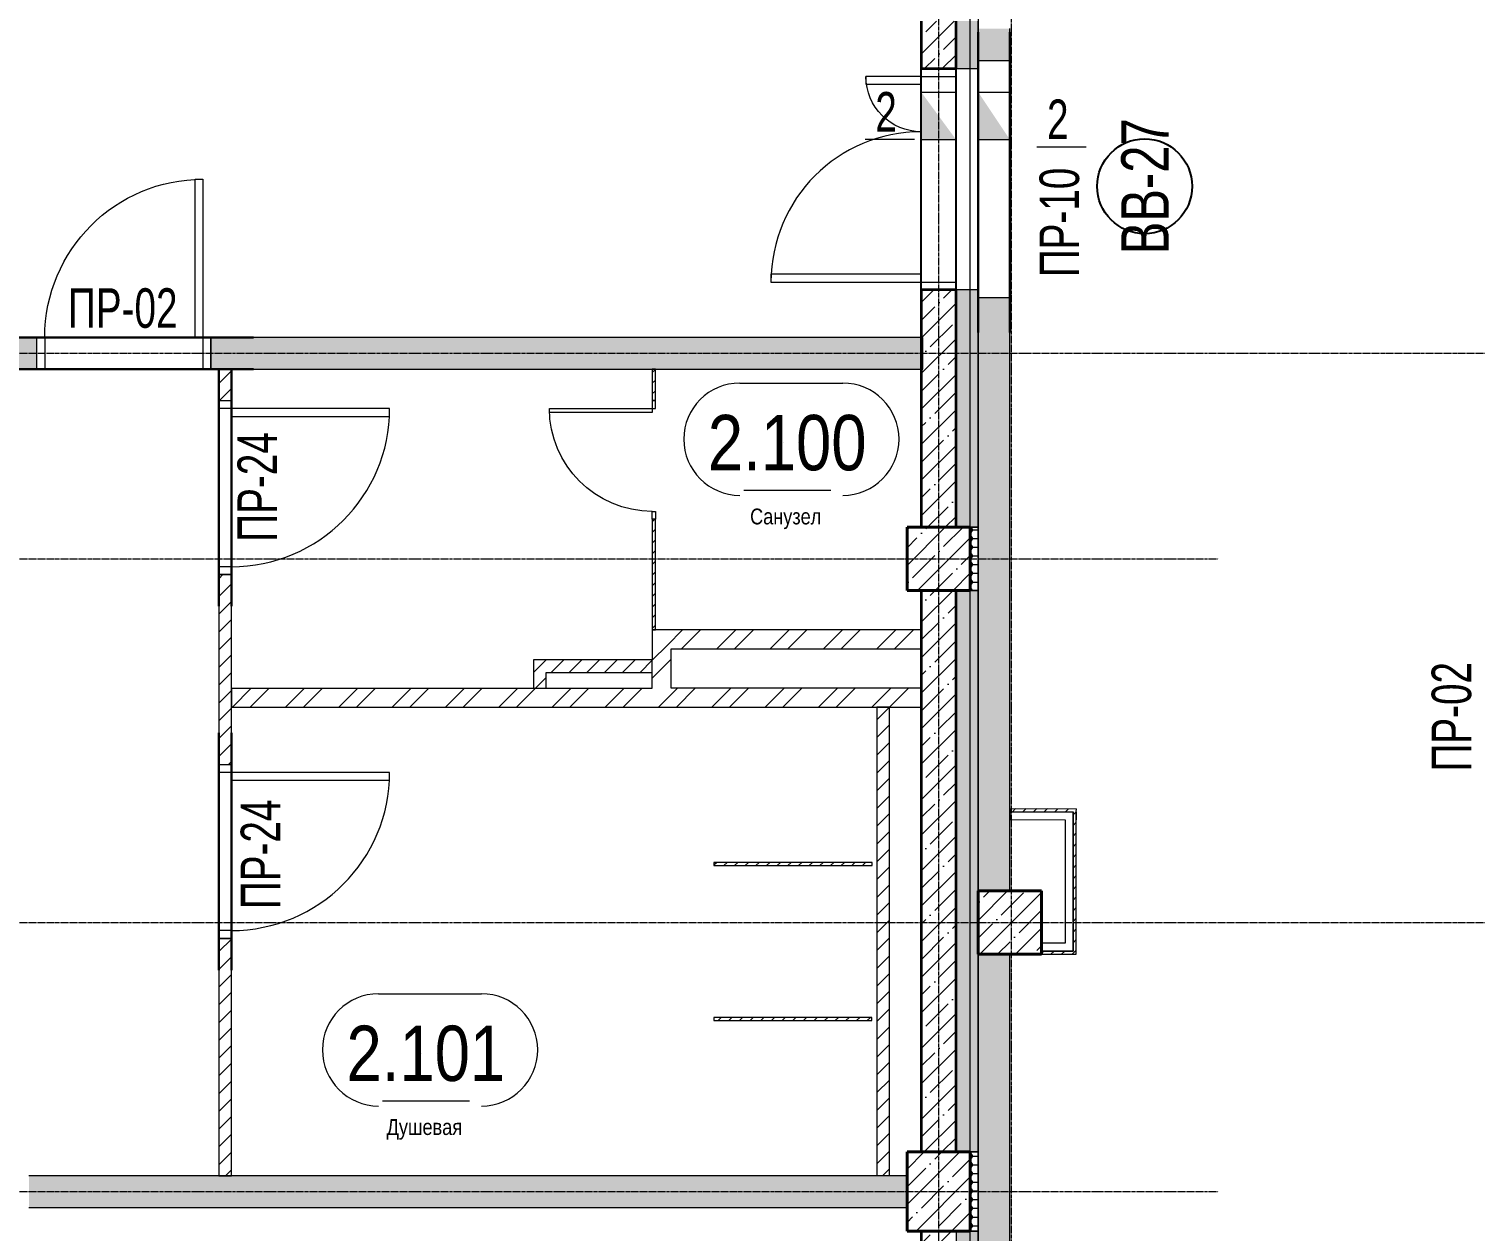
# Model space of a CAD drawing. Header units: millimetres. Extents: x -65509 to 912790, y 446 to 713294.
# Drawn here: x 182045 to 191186, y 210225 to 217825 of the extents above; entities that cross this region are included whole.
import ezdxf
from ezdxf.enums import TextEntityAlignment as Align

# ---------------------------------------------------------------- set-up
doc = ezdxf.new("R2010")
doc.units = ezdxf.units.MM
doc.linetypes.add('CENTER2', pattern=[28.575, 19.05, -3.175, 3.175, -3.175])
doc.linetypes.add('HIDDEN2', pattern=[4.7625, 3.175, -1.5875])
doc.layers.get('Defpoints').update_dxf_attribs({"color": 250})
for name, color, linetype, lineweight in [('A-Wall-Open', 250, 'Continuous', 5), ('АР_Area', 250, 'Continuous', 5), ('АР_Витраж марка', 250, 'Continuous', 9), ('АР_Двери', 5, 'Continuous', 9), ('АР_Двери_витраж', 250, 'Continuous', 9), ('АР_Колонны', 250, 'Continuous', 30), ('АР_Отв. марка', 250, 'Continuous', 9), ('АР_Стены ГКЛ', 250, 'Continuous', 15), ('АР_Стены ЖБ', 250, 'Continuous', 35), ('АР_Стены кирпич', 250, 'Continuous', 20), ('АР_Стены ПЕНОблок', 250, 'Continuous', 20), ('АР_Стены_дефшов', 250, 'Continuous', 0), ('АР_Штриховка', 250, 'Continuous', 0), ('Двери кабины', 250, 'Continuous', 0), ('РД_Оси_100', 250, 'Continuous', 0), ('СС_Отверстия', 250, 'Continuous', 9)]:
    doc.layers.add(name, color=color, linetype=linetype, lineweight=lineweight)
for name, color, linetype, lineweight, plot in [('АР_Делит', 250, 'Continuous', 0, False), ('РД_Проем', 250, 'Continuous', 0, False), ('РД_проем_инж перемыч_подсчет', 250, 'Continuous', 30, False)]:
    doc.layers.add(name, color=color, linetype=linetype, lineweight=lineweight, plot=plot)
doc.layers.add('РД_Витраж_вн', color=250, linetype='Continuous')
doc.layers.add('РД_Перемычка инж проемов', color=250, linetype='Continuous')
doc.styles.add('Arial0', font='arial.ttf')
doc.styles.add('Arial_09', font='ARIALN.TTF', dxfattribs={"width": 0.9})
doc.styles.add('style1', font='ARIALN.TTF')
doc.styles.add('ккк', font='isocpeur.ttf', dxfattribs={"width": 0.85, "oblique": 15})
pattern_1 = [(45, (142195.16, 127275.07), (-112.2532, 112.2532), []), (45, (142307.41, 127275.07), (-112.2532, 112.2532), [198.4375, -39.6875, 0, -39.6875])]
pattern_2 = [(45, (142195.16, 127275.07), (-112.2532, 112.2532), []), (45, (142307.41, 127275.07), (-112.2532, 112.2532), [198.4375, -39.6875, 0, -39.6875])]
pattern_3 = [(360, (142195.157, 127275.073), (47.625, 27.4963065), [31.75, -63.5]), (120, (142195.157, 127275.073), (-47.625, 27.496307), [31.75, -63.5]), (60, (142195.157, 127275.073), (1e-07, 54.992613), [-63.5, 31.75])]

# ---------------------------------------------------------------- blocks, each defined once
blk = doc.blocks.new('СОШ_2200_АР_ОСИ_М100_28.05.24')
at = {"layer": 'АР_Делит', "linetype": 'CENTER2'}
for p, q in [((-5954.958, 87200), (47367.08, 87200)), ((-5954.958, 83200), (47367.08, 83200))]:
    blk.add_line(p, q, dxfattribs=at)
at = {"layer": 'РД_Оси_100', "linetype": 'CENTER2'}
for p, q in [((-5954.958, 88500), (119910, 88500)), ((-5954.958, 84900), (119910, 84900))]:
    blk.add_line(p, q, dxfattribs=at)
for points in [[(45530, 139938.679), (45600, 139538.679), (45600, -6163.457)], [(46060, -6163.105), (46060, 139538.679), (46130, 139938.679)]]:
    blk.add_lwpolyline(points, dxfattribs=at)
blk = doc.blocks.new('MOK-МаркаПом_овал_ареал')
for p, q in [((-2.986, 3.764), (3.522, 3.764)), ((-2.75, -3), (2.75, -3))]:
    blk.add_line(p, q)
for centre, radius, start, end in [((-2.986, 0.215), 3.55, 90, 270), ((3.522, 0.215), 3.55, 270, 90), ((-7.411, 0), 7.161, 0, 0.00095)]:
    blk.add_arc(centre, radius, start, end)
at = {"color": 0, "style": 'style1'}
blk.add_attdef('АР-ПОМЕЩЕНИЕ:НОМЕР', text='', height=3, dxfattribs=at).set_placement((0.261, 0), align=Align.MIDDLE)
blk = doc.blocks.new('MOK-МаркаПроема инж.')
blk.add_line((-1.328, -1.754), (1.802, -1.754))
at = {"color": 0, "style": 'Arial0', "width": 0.7}
blk.add_attdef('АР-ПРОЕМ:Коробка', text='', height=2.5, dxfattribs=at).set_placement((0, 0), align=Align.MIDDLE)
blk = doc.blocks.new('MOK-МаркаПеремычки')
at = {"color": 0, "style": 'ккк', "oblique": 15, "width": 0.85}
blk.add_attdef('АР-ПРОЕМ:ПЕРЕМЫЧКА', text='', height=2.5, dxfattribs=at).set_placement((0, 0), align=Align.MIDDLE)
blk = doc.blocks.new('МаркаВитража1')
at = {"layer": 'Defpoints'}
blk.add_circle((0, 0), 3, dxfattribs=at)
at = {"color": 0, "linetype": 'ByBlock', "lineweight": -2, "style": 'Arial_09', "width": 0.9}
blk.add_attdef('АР-ОКНО:НАИМЕНОВАНИЕ', text='', height=3, dxfattribs=at).set_placement((0, 0), align=Align.MIDDLE)

msp = doc.modelspace()

# ---------------------------------------------------------------- hatches: boundary and pattern name
at = {"layer": 'АР_Стены ГКЛ', "linetype": 'Continuous', "lineweight": 0}
h = msp.add_hatch(dxfattribs=at)
h.set_pattern_fill('ANSI31', color=256, scale=15, angle=-360, style=0)
h.set_pattern_definition([(45, (142195.157, 127275.073), (-33.67596, 33.67596), [])])
h.paths.add_polyline_path([(188245.415, 212896.448), (188245.35, 212876.448), (188645.157, 212875.139), (188635.234, 212880.171), (188595.387, 212895.302)], flags=0)
h.paths.add_polyline_path([(188595.387, 212895.302), (188635.234, 212880.171), (188665.157, 212875.073), (188665.321, 212875.073), (188665.387, 212895.072)], flags=0)
h = msp.add_hatch(dxfattribs=at)
h.set_pattern_fill('ANSI31', color=256, scale=15, angle=-360, style=0)
h.set_pattern_definition([(45, (142195.157, 127275.073), (-33.67596, 33.67596), [])])
h.paths.add_polyline_path([(188665.157, 212875.073), (188635.234, 212880.171), (188645.157, 212875.139), (188645.157, 211995.073), (188665.157, 211975.073)], flags=0)
h = msp.add_hatch(dxfattribs=at)
h.set_pattern_fill('ANSI31', color=256, scale=15, style=0)
h.set_pattern_definition([(45, (142195.157, 127275.073), (-33.67596, 33.67596), [])])
h.paths.add_polyline_path([(188665.157, 211975.073), (188645.157, 211995.073), (188445.307, 211995.073), (188445.307, 211975.073)], flags=0)
at = {"layer": 'АР_Штриховка', "linetype": 'Continuous', "lineweight": 5}
h = msp.add_hatch(dxfattribs=at)
h.set_pattern_fill('ANSI35', color=256, scale=25, angle=-360, style=0)
h.set_pattern_definition(pattern_1)
h.paths.add_polyline_path([(187905.157, 217875.073), (187685.157, 217875.073), (187685.157, 217575.073), (187905.157, 217575.073)], flags=0)
h.paths.add_polyline_path([(187905.157, 216175.073), (187685.157, 216175.073), (187685.157, 214675.073), (187905.157, 214675.073)], flags=0)
at = {"layer": 'АР_Штриховка', "linetype": 'Continuous', "lineweight": 0}
h = msp.add_hatch(dxfattribs=at)
h.set_pattern_fill('HONEY', color=256, scale=10, angle=-360, style=0)
h.set_pattern_definition(pattern_3)
h.paths.add_polyline_path([(188045.157, 217875.073), (187905.157, 217875.073), (187905.157, 217575.068), (188045.157, 217575.068)], flags=0)
h.paths.add_polyline_path([(188045.157, 216175.068), (187905.157, 216175.068), (187905.157, 214675.073), (188045.157, 214675.073)], flags=0)
h = msp.add_hatch(dxfattribs=at)
h.set_pattern_fill('AR-CONC', color=256, angle=-315, style=0)
h.set_pattern_definition([(95, (142195.16, 127275.07), (140.09465, 117.55338), [19.05, -209.55]), (40, (142195.16, 127275.07), (-160.01845, 110.17673), [15.24, -167.6406]), (145.45144, (142206.83, 127284.87), (-19.9238, 227.7301), [16.19, -178.09024]), (91.1842, (142159.24, 127311), (221.41024, 161.9534), [28.575, -314.325]), (141.63556, (142177.7, 127324.5), (-7.0866, 342.82676), [24.285, -267.1356]), (36.18415, (142159.24, 127311), (-7.0866, 342.8268), [22.86, -251.4597]), (66, (142186.18, 127319.97), (179.51998, 34.89515), [19.05, -209.55]), (11, (142186.18, 127319.97), (-86.53993, 173.9412), [15.24, -167.64]), (116.45145, (142201.14, 127322.88), (92.98005, 208.83634), [16.19, -178.08994]), (82.5, (142195.16, 127275.07), (-57.60547, 61.973414), [0, -165.608, 0, -170.18, 0, -168.275]), (52.5, (142195.16, 127275.07), (-23.58973, 118.087), [0, -97.028, 0, -161.798, 0, -64.135]), (12.5, (142155.105, 127235.02), (99.927863, 91.826196), [0, -63.5, 0, -198.12, 0, -262.89]), (2.5, (142137.14, 127217.06), (86.7639, 122.72239), [0, -82.55, 0, -131.572, 0, -186.69])])
h.paths.add_polyline_path([(188245.43, 217827.683), (188045.43, 217827.682), (188045.431, 217625.068), (188245.431, 217625.069)], flags=0)
h.paths.add_polyline_path([(188245.438, 216125.069), (188045.438, 216125.068), (188045.458, 212375.073), (188245.458, 212375.074)], flags=0)
h = msp.add_hatch(dxfattribs=at)
h.set_pattern_fill('AR-CONC', color=256, angle=45, style=0)
h.set_pattern_definition([(95, (142195.16, 127275.07), (140.09465, 117.55338), [19.05, -209.55]), (40, (142195.16, 127275.07), (-160.01845, 110.17673), [15.24, -167.6406]), (145.45144, (142206.83, 127284.87), (-19.9238, 227.7301), [16.19, -178.09024]), (91.1842, (142159.24, 127311), (221.41024, 161.9534), [28.575, -314.325]), (141.63556, (142177.7, 127324.5), (-7.0866, 342.82676), [24.285, -267.1356]), (36.18415, (142159.24, 127311), (-7.0866, 342.8268), [22.86, -251.4597]), (66, (142186.18, 127319.97), (179.51998, 34.89515), [19.05, -209.55]), (11, (142186.18, 127319.97), (-86.53993, 173.9412), [15.24, -167.64]), (116.45144, (142201.14, 127322.88), (92.98005, 208.83634), [16.19, -178.08994]), (82.5, (142195.16, 127275.07), (-57.60547, 61.973414), [0, -165.608, 0, -170.18, 0, -168.275]), (52.5, (142195.16, 127275.07), (-23.58973, 118.087), [0, -97.028, 0, -161.798, 0, -64.135]), (12.5, (142155.105, 127235.02), (99.927863, 91.826196), [0, -63.5, 0, -198.12, 0, -262.89]), (2.5, (142137.14, 127217.06), (86.7639, 122.72239), [0, -82.55, 0, -131.572, 0, -186.69])])
h.paths.add_polyline_path([(166395.157, 215875.073), (166595.157, 215675.073), (169995.157, 215675.073), (169995.157, 215875.073)], flags=0)
h.paths.add_polyline_path([(169995.157, 215875.073), (169995.157, 215675.073), (172035.157, 215675.073), (172035.157, 215875.073)], flags=0)
h.paths.add_polyline_path([(173135.157, 215875.073), (173135.157, 215675.073), (175545.157, 215675.073), (175545.157, 215875.073)], flags=0)
h.paths.add_polyline_path([(183245.157, 215875.073), (183245.157, 215675.073), (187695.157, 215675.073), (187695.157, 215875.073)], flags=0)
h.paths.add_polyline_path([(178745.157, 215875.073), (178745.157, 215675.073), (179005.157, 215675.073), (179005.157, 215875.073)], flags=0)
h.paths.add_polyline_path([(180105.157, 215875.073), (180105.157, 215675.073), (181545.157, 215675.073), (181545.157, 215875.073)], flags=0)
h.paths.add_polyline_path([(181545.157, 215875.073), (181545.157, 215675.073), (182095.157, 215675.073), (182095.157, 215875.073)], flags=0)
h.paths.add_polyline_path([(183195.157, 215875.073), (183195.157, 215675.073), (183245.157, 215675.073), (183245.157, 215875.073)], flags=0)
h.paths.add_polyline_path([(175545.157, 215875.073), (175545.157, 215675.073), (176045.161, 215675.073), (176045.161, 215875.073)], flags=0)
h.paths.add_polyline_path([(176045.161, 215875.073), (176045.161, 215675.073), (177445.157, 215675.073), (177445.157, 215875.073)], flags=0)
h.paths.add_polyline_path([(178545.157, 215875.073), (178545.157, 215675.073), (178745.157, 215675.073), (178745.157, 215875.073)], flags=0)
at = {"layer": 'АР_Штриховка', "linetype": 'Continuous', "lineweight": 0, "ltscale": 0.5}
h = msp.add_hatch(dxfattribs=at)
h.set_pattern_fill('ANSI31', color=256, scale=25, angle=-360, style=0)
h.set_pattern_definition([(45, (142195.16, 127275.07), (-56.1266, 56.1266), [])])
h.paths.add_polyline_path([(183245.157, 215475.073), (183325.157, 215475.073), (183325.157, 215675.073), (183245.157, 215675.073)], flags=0)
h.paths.add_polyline_path([(183325.157, 214375.073), (183245.157, 214375.073), (183245.157, 213175.07), (183325.157, 213175.07)], flags=0)
h.paths.add_polyline_path([(183325.157, 212075.07), (183245.157, 212075.07), (183245.157, 210575.075), (183325.157, 210575.075)], flags=0)
at = {"layer": 'АР_Штриховка', "linetype": 'Continuous', "lineweight": 0}
h = msp.add_hatch(dxfattribs=at)
h.set_pattern_fill('ANSI31', color=256, scale=15, style=0)
h.set_pattern_definition([(45, (142195.157, 127275.073), (-33.67596, 33.67596), [])])
h.paths.add_polyline_path([(185985.157, 214025.073), (186005.157, 214025.073), (186005.157, 214725.073), (185985.157, 214725.073)], flags=0)
h.paths.add_polyline_path([(185985.157, 215475.073), (186005.157, 215475.073), (186005.157, 215675.073), (185985.157, 215675.073)], flags=0)
at = {"layer": 'АР_Штриховка', "linetype": 'Continuous', "lineweight": 5}
h = msp.add_hatch(dxfattribs=at)
h.set_pattern_fill('ANSI35', color=256, scale=25, style=0)
h.set_pattern_definition(pattern_2)
h.paths.add_polyline_path([(187595.157, 214275.073), (187995.157, 214275.073), (187995.157, 214675.073), (187595.157, 214675.073)], flags=0)
at = {"layer": 'АР_Штриховка', "linetype": 'Continuous', "lineweight": 0}
h = msp.add_hatch(dxfattribs=at)
h.set_pattern_fill('HONEY', color=256, scale=10, angle=-360, style=0)
h.set_pattern_definition(pattern_3)
h.paths.add_polyline_path([(188045.157, 214675.073), (187995.157, 214675.073), (187995.157, 214275.073), (188045.157, 214275.073)], flags=0)
at = {"layer": 'АР_Штриховка', "linetype": 'Continuous', "lineweight": 5}
h = msp.add_hatch(dxfattribs=at)
h.set_pattern_fill('ANSI35', color=256, scale=25, angle=-360, style=0)
h.set_pattern_definition(pattern_1)
h.paths.add_polyline_path([(187905.157, 214275.073), (187685.157, 214275.073), (187685.157, 210725.073), (187905.157, 210725.073)], flags=0)
at = {"layer": 'АР_Штриховка', "linetype": 'Continuous', "lineweight": 0}
h = msp.add_hatch(dxfattribs=at)
h.set_pattern_fill('HONEY', color=256, scale=10, angle=-360, style=0)
h.set_pattern_definition(pattern_3)
h.paths.add_polyline_path([(188045.157, 214275.073), (187905.157, 214275.073), (187905.157, 210725.073), (188045.157, 210725.073)], flags=0)
h = msp.add_hatch(dxfattribs=at)
h.set_pattern_fill('ANSI32', color=256, scale=25, angle=-360, style=0)
h.set_pattern_definition([(45, (142195.16, 127275.07), (-168.3798, 168.3798), []), (45, (142307.4, 127275.07), (-168.3798, 168.3798), [])])
h.paths.add_polyline_path([(185985.157, 214025.073), (186105.157, 213905.073), (187685.157, 213905.073), (187685.157, 214025.073)], flags=0)
h = msp.add_hatch(dxfattribs=at)
h.set_pattern_fill('ANSI32', color=256, scale=25, angle=-360, style=0)
h.set_pattern_definition([(45, (142195.16, 127275.07), (-168.3798, 168.3798), []), (45, (142307.4, 127275.07), (-168.3798, 168.3798), [])])
h.paths.add_polyline_path([(186105.157, 213905.073), (185985.157, 214025.073), (185985.157, 213836.606), (186105.157, 213836.606)], flags=0)
h.paths.add_polyline_path([(186105.157, 213836.606), (185985.157, 213836.606), (185985.157, 213756.606), (185985.157, 213656.606), (186025.157, 213626.606), (186105.157, 213656.606)], flags=0)
at = {"layer": 'АР_Штриховка', "linetype": 'Continuous', "lineweight": 0, "ltscale": 0.5}
h = msp.add_hatch(dxfattribs=at)
h.set_pattern_fill('ANSI31', color=256, scale=25, angle=-360, style=0)
h.set_pattern_definition([(45, (142195.16, 127275.07), (-56.1266, 56.1266), [])])
h.paths.add_polyline_path([(185985.157, 213756.606), (185985.157, 213836.606), (185235.157, 213836.606), (185315.157, 213756.606)], flags=0)
h = msp.add_hatch(dxfattribs=at)
h.set_pattern_fill('ANSI31', color=256, scale=25, style=0)
h.set_pattern_definition([(45, (142195.16, 127275.07), (-56.1266, 56.1266), [])])
h.paths.add_polyline_path([(185235.157, 213656.606), (185315.157, 213656.606), (185315.157, 213756.606), (185235.157, 213836.606)], flags=0)
at = {"layer": 'АР_Штриховка', "linetype": 'Continuous', "lineweight": 0}
h = msp.add_hatch(dxfattribs=at)
h.set_pattern_fill('ANSI32', color=256, scale=25, angle=-360, style=0)
h.set_pattern_definition([(45, (142195.16, 127275.07), (-168.3798, 168.3798), []), (45, (142307.4, 127275.07), (-168.3798, 168.3798), [])])
h.paths.add_polyline_path([(187685.157, 213536.606), (187685.157, 213656.606), (186105.157, 213656.606), (186025.157, 213626.606), (185985.157, 213536.606)], flags=0)
h.paths.add_polyline_path([(185985.157, 213536.606), (186025.157, 213626.606), (185985.157, 213656.606), (185315.157, 213656.606), (185315.157, 213536.606)], flags=0)
h.paths.add_polyline_path([(185315.157, 213536.606), (185315.157, 213656.606), (185235.157, 213656.606), (183325.202, 213656.606), (183325.202, 213536.606)], flags=0)
at = {"layer": 'АР_Штриховка', "linetype": 'Continuous', "lineweight": 0, "ltscale": 0.5}
h = msp.add_hatch(dxfattribs=at)
h.set_pattern_fill('ANSI31', color=256, scale=25, style=0)
h.set_pattern_definition([(45, (142195.16, 127275.07), (-56.1266, 56.1266), [])])
h.paths.add_polyline_path([(187405.157, 210575.421), (187485.157, 210575.421), (187485.157, 213536.533), (187405.157, 213536.533)], flags=0)
at = {"layer": 'АР_Штриховка', "linetype": 'Continuous', "lineweight": 0}
h = msp.add_hatch(dxfattribs=at)
h.set_pattern_fill('ANSI31', color=256, scale=15, style=0)
h.set_pattern_definition([(45, (142195.157, 127275.073), (-33.67596, 33.67596), [])])
h.paths.add_polyline_path([(186375.157, 212555.417), (186375.157, 212535.417), (187375.157, 212535.417), (187375.157, 212555.417)], flags=0)
at = {"layer": 'АР_Штриховка', "linetype": 'Continuous', "lineweight": 5}
h = msp.add_hatch(dxfattribs=at)
h.set_pattern_fill('ANSI35', color=256, scale=25, style=0)
h.set_pattern_definition(pattern_2)
h.paths.add_polyline_path([(188045.307, 211975.073), (188445.307, 211975.073), (188445.307, 212375.073), (188045.307, 212375.073)], flags=0)
at = {"layer": 'АР_Штриховка', "linetype": 'Continuous', "lineweight": 0}
h = msp.add_hatch(dxfattribs=at)
h.set_pattern_fill('AR-CONC', color=256, angle=-315, style=0)
h.set_pattern_definition([(95, (142195.16, 127275.07), (140.09465, 117.55338), [19.05, -209.55]), (40, (142195.16, 127275.07), (-160.01845, 110.17673), [15.24, -167.6406]), (145.45144, (142206.83, 127284.87), (-19.9238, 227.7301), [16.19, -178.09024]), (91.1842, (142159.24, 127311), (221.41024, 161.9534), [28.575, -314.325]), (141.63556, (142177.7, 127324.5), (-7.0866, 342.82676), [24.285, -267.1356]), (36.18415, (142159.24, 127311), (-7.0866, 342.8268), [22.86, -251.4597]), (66, (142186.18, 127319.97), (179.51998, 34.89515), [19.05, -209.55]), (11, (142186.18, 127319.97), (-86.53993, 173.9412), [15.24, -167.64]), (116.45145, (142201.14, 127322.88), (92.98005, 208.83634), [16.19, -178.08994]), (82.5, (142195.16, 127275.07), (-57.60547, 61.973414), [0, -165.608, 0, -170.18, 0, -168.275]), (52.5, (142195.16, 127275.07), (-23.58973, 118.087), [0, -97.028, 0, -161.798, 0, -64.135]), (12.5, (142155.105, 127235.02), (99.927863, 91.826196), [0, -63.5, 0, -198.12, 0, -262.89]), (2.5, (142137.14, 127217.06), (86.7639, 122.7224), [0, -82.55, 0, -131.572, 0, -186.69])])
h.paths.add_polyline_path([(188245.483, 211975.073), (188045.483, 211975.073), (188045.483, 209475.069), (188245.483, 209475.069)], flags=0)
h.paths.add_polyline_path([(188245.483, 208375.069), (188045.483, 208375.069), (188045.483, 206375.073), (188245.483, 206375.073)], flags=0)
h = msp.add_hatch(dxfattribs=at)
h.set_pattern_fill('ANSI31', color=256, scale=15, angle=-360, style=0)
h.set_pattern_definition([(45, (142195.157, 127275.073), (-33.67596, 33.67596), [])])
h.paths.add_polyline_path([(186375.157, 211575.421), (186375.157, 211555.421), (187373.114, 211555.421), (187373.114, 211575.421)], flags=0)
at = {"layer": 'АР_Штриховка', "linetype": 'Continuous', "lineweight": 5}
h = msp.add_hatch(dxfattribs=at)
h.set_pattern_fill('ANSI35', color=256, scale=25, style=0)
h.set_pattern_definition(pattern_2)
h.paths.add_polyline_path([(187595.157, 210225.073), (187995.157, 210225.073), (187995.157, 210725.073), (187595.157, 210725.073)], flags=0)
at = {"layer": 'АР_Штриховка', "linetype": 'Continuous', "lineweight": 0}
h = msp.add_hatch(dxfattribs=at)
h.set_pattern_fill('HONEY', color=256, scale=10, angle=-360, style=0)
h.set_pattern_definition(pattern_3)
h.paths.add_polyline_path([(188045.157, 210725.073), (187995.157, 210725.073), (187995.157, 210225.073), (188045.157, 210225.073)], flags=0)
h = msp.add_hatch(dxfattribs=at)
h.set_pattern_fill('AR-CONC', color=256, angle=45, style=0)
h.set_pattern_definition([(95, (142195.16, 127275.07), (140.09465, 117.55338), [19.05, -209.55]), (40, (142195.16, 127275.07), (-160.01845, 110.17673), [15.24, -167.6406]), (145.45144, (142206.83, 127284.87), (-19.9238, 227.7301), [16.19, -178.09024]), (91.1842, (142159.24, 127311), (221.41024, 161.9534), [28.575, -314.325]), (141.63556, (142177.7, 127324.5), (-7.0866, 342.8268), [24.285, -267.1356]), (36.18415, (142159.24, 127311), (-7.0866, 342.8268), [22.86, -251.4597]), (66, (142186.18, 127319.97), (179.51998, 34.89515), [19.05, -209.55]), (11, (142186.18, 127319.97), (-86.53993, 173.9412), [15.24, -167.64]), (116.45145, (142201.14, 127322.88), (92.98005, 208.83634), [16.19, -178.08994]), (82.5, (142195.16, 127275.07), (-57.60547, 61.973414), [0, -165.608, 0, -170.18, 0, -168.275]), (52.5, (142195.16, 127275.07), (-23.58973, 118.087), [0, -97.028, 0, -161.798, 0, -64.135]), (12.5, (142155.105, 127235.02), (99.927863, 91.826196), [0, -63.5, 0, -198.12, 0, -262.89]), (2.5, (142137.14, 127217.06), (86.7639, 122.7224), [0, -82.55, 0, -131.572, 0, -186.69])])
h.paths.add_polyline_path([(182045.157, 210575.075), (182045.157, 210375.075), (187595.157, 210375.076), (187595.157, 210575.076)], flags=0)
at = {"layer": 'АР_Штриховка', "linetype": 'Continuous', "lineweight": 5}
h = msp.add_hatch(dxfattribs=at)
h.set_pattern_fill('ANSI35', color=256, scale=25, angle=-360, style=0)
h.set_pattern_definition(pattern_1)
h.paths.add_polyline_path([(187905.157, 210225.073), (187685.157, 210225.073), (187685.157, 209475.073), (187905.157, 209475.073)], flags=0)
h.paths.add_polyline_path([(187905.157, 208375.073), (187685.157, 208375.073), (187685.157, 206375.073), (187905.157, 206375.073)], flags=0)
at = {"layer": 'АР_Штриховка', "linetype": 'Continuous', "lineweight": 0}
h = msp.add_hatch(dxfattribs=at)
h.set_pattern_fill('HONEY', color=256, scale=10, angle=-360, style=0)
h.set_pattern_definition(pattern_3)
h.paths.add_polyline_path([(188045.157, 210225.073), (187905.157, 210225.073), (187905.157, 209475.073), (188045.157, 209475.073)], flags=0)
h.paths.add_polyline_path([(188045.157, 208375.073), (187905.157, 208375.073), (187905.157, 206375.073), (188045.157, 206375.073)], flags=0)
at = {"layer": 'СС_Отверстия', "linetype": 'Continuous', "lineweight": 5}
for points in [[(187685.157, 217425.073), (187685.157, 217125.073), (187795.157, 217275.073)], [(188045.432, 217425.073), (188045.433, 217125.073), (188145.432, 217275.073)], [(187685.157, 217125.073), (187905.157, 217125.073), (187795.157, 217275.073)], [(188045.433, 217125.073), (188245.433, 217125.074), (188145.432, 217275.073)]]:
    msp.add_hatch(color=256, dxfattribs=at).paths.add_polyline_path(points, flags=0)

# ---------------------------------------------------------------- linework, layer by layer
at = {"layer": 'A-Wall-Open', "linetype": 'Continuous', "lineweight": 5}
for p, q in [((188045.431, 217575.068), (188045.438, 216175.074)), ((188245.431, 217575.069), (188245.438, 216175.075))]:
    msp.add_line(p, q, dxfattribs=at)
at = {"layer": 'АР_Двери', "linetype": 'Continuous', "lineweight": 9}
for points in [[(183145.157, 215875.073), (183095.157, 215875.073), (183095.157, 216875.073), (183145.157, 216875.073)], [(182145.157, 215675.073), (182095.157, 215675.073), (182095.157, 215875.073), (182145.157, 215875.073)], [(183145.157, 215675.073), (183195.157, 215675.073), (183195.157, 215875.073), (183145.157, 215875.073)], [(183245.157, 215425.073), (183245.157, 215475.073), (183325.157, 215475.073), (183325.157, 215425.073)], [(183325.157, 215425.073), (183325.157, 215375.073), (184325.157, 215375.073), (184325.157, 215425.073)], [(183245.157, 214425.073), (183245.157, 214375.073), (183325.157, 214375.073), (183325.157, 214425.073)], [(183245.157, 213125.07), (183245.157, 213175.07), (183325.157, 213175.07), (183325.157, 213125.07)], [(183325.157, 213125.07), (183325.157, 213075.07), (184325.157, 213075.07), (184325.157, 213125.07)], [(183245.157, 212125.07), (183245.157, 212075.07), (183325.157, 212075.07), (183325.157, 212125.07)]]:
    msp.add_lwpolyline(points, close=True, dxfattribs=at)
at = {"layer": 'АР_Двери', "linetype": 'Continuous', "lineweight": 9, "extrusion": (0, 0, -1)}
msp.add_arc((-183145.157, 215875.073), 1000, 0, 90, dxfattribs=at)
at = {"layer": 'АР_Двери', "linetype": 'Continuous', "lineweight": 9}
for centre in [(183325.157, 215425.073), (183325.157, 213125.07)]:
    msp.add_arc(centre, 1000, 270, 0, dxfattribs=at)
at = {"layer": 'АР_Двери_витраж', "linetype": 'Continuous', "lineweight": 9}
for points in [[(187905.157, 217525.073), (187905.157, 217575.073), (187685.157, 217575.073), (187685.157, 217525.073)], [(187335.157, 217525.073), (187335.157, 217475.073), (187685.157, 217475.073), (187685.157, 217525.073)], [(187685.157, 216225.073), (187685.157, 216275.073), (186735.157, 216275.073), (186735.157, 216225.073)], [(187905.157, 216225.073), (187905.157, 216175.073), (187685.157, 216175.073), (187685.157, 216225.073)]]:
    msp.add_lwpolyline(points, close=True, dxfattribs=at)
at = {"layer": 'АР_Двери_витраж', "linetype": 'Continuous', "lineweight": 9, "extrusion": (0, 0, -1)}
msp.add_arc((-187685.157, 217525.073), 350, 270, 0, dxfattribs=at)
at = {"layer": 'АР_Двери_витраж', "linetype": 'Continuous', "lineweight": 9}
msp.add_arc((187685.157, 216225.073), 950, 89.9999999, 179.9999999, dxfattribs=at)
at = {"layer": 'АР_Колонны', "linetype": 'HIDDEN2', "lineweight": 25}
for p, q in [((187595.157, 214675.073), (187995.157, 214675.073)), ((187595.157, 214275.073), (187595.157, 214675.073)), ((187995.157, 214675.073), (187995.157, 214275.073)), ((187995.157, 214275.073), (187595.157, 214275.073)), ((188045.307, 212375.073), (188445.307, 212375.073)), ((188045.307, 211975.073), (188045.307, 212375.073)), ((188445.307, 212375.073), (188445.307, 211975.073)), ((188445.307, 211975.073), (188045.307, 211975.073)), ((187595.157, 210725.073), (187995.157, 210725.073)), ((187595.157, 210225.073), (187595.157, 210725.073)), ((187995.157, 210725.073), (187995.157, 210225.073)), ((187995.157, 210225.073), (187595.157, 210225.073))]:
    msp.add_line(p, q, dxfattribs=at)
at = {"layer": 'АР_Колонны', "linetype": 'Continuous', "lineweight": 35}
for p, q in [((187595.157, 214675.073), (187995.157, 214675.073)), ((187595.157, 214275.073), (187595.157, 214675.073)), ((187995.157, 214275.073), (187995.157, 214675.073)), ((187595.157, 214275.073), (187995.157, 214275.073)), ((188045.307, 212375.073), (188445.307, 212375.073)), ((188045.307, 211975.073), (188045.307, 212375.073)), ((188445.307, 211975.073), (188445.307, 212375.073)), ((188045.307, 211975.073), (188445.307, 211975.073)), ((187595.157, 210725.073), (187995.157, 210725.073)), ((187595.157, 210225.073), (187595.157, 210725.073)), ((187995.157, 210225.073), (187995.157, 210725.073)), ((187595.157, 210225.073), (187995.157, 210225.073))]:
    msp.add_line(p, q, dxfattribs=at)
at = {"layer": 'АР_Колонны', "lineweight": 9}
msp.add_lwpolyline([(188045.382, 227875.073), (188045.533, 195850.076), (187995.309, 195850.076), (187995.157, 227875.073)], close=True, dxfattribs=at)
at = {"layer": 'АР_Стены ГКЛ', "linetype": 'Continuous', "lineweight": 15}
for p, q in [((186005.157, 215675.073), (185985.157, 215675.073)), ((185985.157, 215675.073), (185985.157, 215475.073)), ((186005.157, 215475.073), (186005.157, 215675.073)), ((185985.157, 215475.073), (186005.157, 215475.073)), ((186005.157, 214725.073), (185985.157, 214725.073)), ((185985.157, 214725.073), (185985.157, 214025.073)), ((186005.157, 214025.073), (186005.157, 214725.073)), ((185985.157, 214025.073), (186005.157, 214025.073)), ((186375.157, 212555.417), (186375.157, 212535.417)), ((187375.157, 212555.417), (186375.157, 212555.417)), ((186375.157, 212535.417), (187375.157, 212535.417)), ((187375.157, 212535.417), (187375.157, 212555.417)), ((186375.157, 211575.421), (186375.157, 211555.421)), ((187373.114, 211575.421), (186375.157, 211575.421)), ((186375.157, 211555.421), (187373.114, 211555.421)), ((187373.114, 211555.421), (187373.114, 211575.421))]:
    msp.add_line(p, q, dxfattribs=at)
at = {"layer": 'АР_Стены ГКЛ', "linetype": 'Continuous', "lineweight": 5}
for p, q in [((188245.415, 212896.448), (188245.35, 212876.448)), ((188245.415, 212896.448), (188665.387, 212895.072)), ((188665.321, 212875.073), (188665.387, 212895.072)), ((188245.35, 212876.448), (188245.186, 212826.448)), ((188245.186, 212826.448), (188595.157, 212825.302)), ((188245.35, 212876.448), (188645.157, 212875.139)), ((188245.35, 212876.448), (188645.157, 212875.139)), ((188595.157, 212825.302), (188595.157, 212045.073)), ((188645.157, 212825.138), (188645.157, 212875.139)), ((188645.157, 212875.139), (188645.157, 211995.073)), ((188645.157, 211995.073), (188645.157, 212825.138)), ((188665.321, 212875.073), (188665.157, 212875.073)), ((188665.157, 212875.073), (188665.157, 212825.073)), ((188665.157, 212825.073), (188665.321, 212875.073)), ((188665.157, 212875.073), (188665.321, 212875.073)), ((188665.157, 211975.073), (188665.157, 212875.073)), ((188595.157, 212045.073), (188445.307, 212045.073)), ((188445.307, 212045.073), (188445.307, 211995.073)), ((188445.307, 211995.073), (188645.157, 211995.073)), ((188645.157, 211995.073), (188445.307, 211995.073)), ((188445.307, 211995.073), (188445.307, 211975.073)), ((188445.307, 211975.073), (188665.157, 211975.073))]:
    msp.add_line(p, q, dxfattribs=at)
at = {"layer": 'АР_Стены ЖБ', "linetype": 'Continuous', "lineweight": 35}
for p, q in [((187685.157, 217875.073), (187685.157, 217575.073)), ((187905.157, 217575.073), (187905.157, 217875.073)), ((187685.157, 217575.073), (187905.157, 217575.073)), ((187905.157, 216175.073), (187685.157, 216175.073)), ((187685.157, 216175.073), (187685.157, 214675.073)), ((187905.157, 214675.073), (187905.157, 216175.073)), ((187685.157, 214675.073), (187905.157, 214675.073)), ((187905.157, 214275.073), (187685.157, 214275.073)), ((187685.157, 214275.073), (187685.157, 210725.073)), ((187905.157, 210725.073), (187905.157, 214275.073)), ((187685.157, 210725.073), (187905.157, 210725.073)), ((187905.157, 210225.073), (187685.157, 210225.073)), ((187685.157, 210225.073), (187685.157, 209475.073))]:
    msp.add_line(p, q, dxfattribs=at)
at = {"layer": 'АР_Стены ЖБ', "linetype": 'Continuous', "lineweight": 40}
for p, q in [((187995.157, 214675.073), (187595.157, 214675.073)), ((187595.157, 214675.073), (187595.157, 214275.073)), ((187995.157, 214275.073), (187995.157, 214675.073)), ((187595.157, 214275.073), (187995.157, 214275.073)), ((188445.307, 212375.073), (188045.307, 212375.073)), ((188045.307, 212375.073), (188045.307, 211975.073)), ((188445.307, 211975.073), (188445.307, 212375.073)), ((188045.307, 211975.073), (188445.307, 211975.073)), ((187995.157, 210725.073), (187595.157, 210725.073)), ((187595.157, 210725.073), (187595.157, 210225.073)), ((187995.157, 210225.073), (187995.157, 210725.073)), ((187595.157, 210225.073), (187995.157, 210225.073))]:
    msp.add_line(p, q, dxfattribs=at)
at = {"layer": 'АР_Стены кирпич', "linetype": 'Continuous', "lineweight": 20}
for p, q in [((187685.157, 214025.073), (185985.157, 214025.073)), ((185985.157, 214025.073), (185985.157, 213836.606)), ((187685.157, 213905.073), (187685.157, 214025.073)), ((186105.157, 213905.073), (187685.157, 213905.073)), ((186105.157, 213656.606), (186105.157, 213905.073)), ((185985.157, 213656.606), (185985.157, 213836.606)), ((183325.202, 213656.606), (185985.157, 213656.606)), ((183325.202, 213656.606), (183325.202, 213536.606)), ((187685.157, 213656.606), (186105.157, 213656.606)), ((187685.157, 213536.606), (187685.157, 213656.606)), ((183325.202, 213536.606), (187685.157, 213536.606))]:
    msp.add_line(p, q, dxfattribs=at)
at = {"layer": 'АР_Стены ПЕНОблок', "linetype": 'Continuous', "lineweight": 20}
for p, q in [((188045.43, 217827.682), (188045.431, 217625.068)), ((188245.431, 217625.069), (188245.43, 217827.683)), ((188045.431, 217625.068), (188245.431, 217625.069)), ((188245.438, 216125.069), (188045.438, 216125.068)), ((188045.438, 216125.068), (188045.458, 212375.073)), ((188245.458, 212375.074), (188245.438, 216125.069)), ((180105.157, 215875.073), (182095.157, 215875.073)), ((182095.157, 215675.073), (182095.157, 215875.073)), ((183195.157, 215875.073), (183195.157, 215675.073)), ((183245.157, 215875.073), (183195.157, 215875.073)), ((187695.157, 215875.073), (183245.157, 215875.073)), ((187695.157, 215675.073), (187695.157, 215875.073)), ((180105.157, 215675.073), (182095.157, 215675.073)), ((183195.157, 215675.073), (183245.157, 215675.073)), ((183245.157, 215675.073), (187695.157, 215675.073)), ((183325.157, 215675.073), (183245.157, 215675.073)), ((183245.157, 215675.073), (183245.157, 215475.073)), ((183325.157, 215475.073), (183325.157, 215675.073)), ((183245.157, 215475.073), (183325.157, 215475.073)), ((183325.157, 214375.073), (183245.157, 214375.073)), ((183245.157, 214375.073), (183245.157, 213175.07)), ((183325.157, 213175.07), (183325.157, 214375.073)), ((185985.157, 213836.606), (185235.157, 213836.606)), ((185235.157, 213836.606), (185235.157, 213656.606)), ((185985.157, 213756.606), (185985.157, 213836.606)), ((185315.157, 213756.606), (185985.157, 213756.606)), ((185315.157, 213656.606), (185315.157, 213756.606)), ((185235.157, 213656.606), (185315.157, 213656.606)), ((187485.157, 213536.533), (187405.157, 213536.533)), ((187405.157, 213536.533), (187405.157, 210575.421)), ((187485.157, 210575.421), (187485.157, 213536.533)), ((183245.157, 213175.07), (183325.157, 213175.07)), ((188045.458, 212375.073), (188245.458, 212375.074)), ((183325.157, 212075.07), (183245.157, 212075.07)), ((183245.157, 212075.07), (183245.157, 210575.075)), ((183325.157, 210575.075), (183325.157, 212075.07)), ((188245.483, 211975.073), (188045.483, 211975.073)), ((188045.483, 211975.073), (188045.483, 209475.069)), ((188245.483, 209475.069), (188245.483, 211975.073)), ((187595.157, 210575.076), (182045.157, 210575.075)), ((183245.157, 210575.075), (183325.157, 210575.075)), ((187405.157, 210575.421), (187485.157, 210575.421)), ((187595.157, 210375.076), (187595.157, 210575.076)), ((182045.157, 210375.075), (187595.157, 210375.076))]:
    msp.add_line(p, q, dxfattribs=at)
at = {"layer": 'АР_Стены_дефшов', "linetype": 'Continuous', "lineweight": 0}
for p, q in [((187905.157, 217875.073), (187905.157, 217575.068)), ((188045.157, 217575.068), (188045.157, 217875.073)), ((187905.157, 217575.068), (188045.157, 217575.068)), ((187905.157, 217575.068), (187905.157, 216175.068)), ((188045.157, 217575.068), (188045.157, 216175.068)), ((188045.157, 216175.068), (187905.157, 216175.068)), ((187905.157, 216175.068), (187905.157, 214675.073)), ((188045.157, 214675.073), (188045.157, 216175.068)), ((187905.157, 214675.073), (188045.157, 214675.073)), ((188045.157, 214675.073), (187995.157, 214675.073)), ((187995.157, 214675.073), (187995.157, 214275.073)), ((188045.157, 214275.073), (188045.157, 214675.073)), ((188045.157, 214275.073), (187905.157, 214275.073)), ((187905.157, 214275.073), (187905.157, 210725.073)), ((187995.157, 214275.073), (188045.157, 214275.073)), ((188045.157, 210725.073), (188045.157, 214275.073)), ((187905.157, 210725.073), (188045.157, 210725.073)), ((188045.157, 210725.073), (187995.157, 210725.073)), ((187995.157, 210725.073), (187995.157, 210225.073)), ((188045.157, 210225.073), (188045.157, 210725.073)), ((188045.157, 210225.073), (187905.157, 210225.073)), ((187905.157, 210225.073), (187905.157, 209475.073)), ((187995.157, 210225.073), (188045.157, 210225.073)), ((188045.157, 209475.073), (188045.157, 210225.073))]:
    msp.add_line(p, q, dxfattribs=at)
at = {"layer": 'Двери кабины', "linetype": 'Continuous', "lineweight": 0}
for points in [[(186005.157, 215425.073), (186005.157, 215475.073), (185985.157, 215475.073), (185985.157, 215425.073)], [(185985.157, 215425.073), (185985.157, 215400.073), (185335.157, 215400.073), (185335.157, 215425.073)], [(186005.157, 214775.073), (186005.157, 214725.073), (185985.157, 214725.073), (185985.157, 214775.073)]]:
    msp.add_lwpolyline(points, close=True, dxfattribs=at)
at = {"layer": 'Двери кабины', "linetype": 'Continuous', "lineweight": 0, "extrusion": (0, 0, -1)}
msp.add_arc((-185985.157, 215425.073), 650, 270, 0, dxfattribs=at)
at = {"layer": 'РД_Витраж_вн', "linetype": 'Continuous', "lineweight": -3}
for p, q in [((187685.157, 216175.073), (187685.157, 217575.073)), ((187905.157, 216175.073), (187905.157, 217575.073))]:
    msp.add_line(p, q, dxfattribs=at)
at = {"layer": 'РД_Проем', "linetype": 'Continuous', "lineweight": 0}
for p, q in [((188045.438, 216125.068), (188045.431, 217625.068)), ((188245.438, 216125.069), (188245.431, 217625.069)), ((183195.157, 215875.073), (182095.157, 215875.073)), ((183195.157, 215675.073), (182095.157, 215675.073)), ((183245.157, 214375.073), (183245.157, 215475.073)), ((183325.157, 214375.073), (183325.157, 215475.073)), ((183245.157, 212075.07), (183245.157, 213175.07)), ((183325.157, 212075.07), (183325.157, 213175.07))]:
    msp.add_line(p, q, dxfattribs=at)
at = {"layer": 'РД_проем_инж перемыч_подсчет', "linetype": 'Continuous', "lineweight": 30}
for p, q in [((188045.43, 217805.069), (188045.439, 215905.069)), ((188245.43, 217805.07), (188245.439, 215905.07)), ((183464.088, 215875.073), (181964.088, 215875.073)), ((183464.088, 215675.073), (181964.088, 215675.073)), ((183245.157, 214175.073), (183245.157, 215675.073)), ((183325.157, 214175.073), (183325.157, 215675.073)), ((183245.157, 211875.07), (183245.157, 213375.07)), ((183325.157, 211875.07), (183325.157, 213375.07))]:
    msp.add_line(p, q, dxfattribs=at)
at = {"layer": 'СС_Отверстия', "linetype": 'Continuous', "lineweight": 9}
for p, q in [((187685.157, 217125.073), (187685.157, 217425.073)), ((187685.157, 217425.073), (187905.157, 217425.073)), ((187905.157, 217125.073), (187905.157, 217425.073)), ((188045.432, 217425.073), (188245.432, 217425.074)), ((188045.433, 217125.073), (188045.432, 217425.073)), ((188245.433, 217125.074), (188245.432, 217425.074)), ((187685.157, 217125.073), (187905.157, 217125.073)), ((188045.433, 217125.073), (188245.433, 217125.074))]:
    msp.add_line(p, q, dxfattribs=at)

# ---------------------------------------------------------------- block references
at = {"layer": 'АР_Area', "linetype": 'Continuous', "lineweight": 5}
ref = msp.add_blockref('MOK-МаркаПом_овал_ареал', (186837.784, 215209.725), dxfattribs=dict(at, xscale=100, yscale=100, zscale=100))
ref.add_attrib('АР-ПОМЕЩЕНИЕ:НОМЕР', '2.100', dxfattribs={"layer": '0', "color": 0, "height": 350, "style": 'style1'}).set_placement((186837.784, 215209.725), align=Align.MIDDLE)
ref.add_attrib('АР-ПОМЕЩЕНИЕ:НАИМЕНОВАНИЕ', 'Санузел', dxfattribs={"layer": 'Defpoints', "color": 2, "height": 100, "style": 'style1'}).set_placement((186828.369, 214728.332), align=Align.MIDDLE)
ref = msp.add_blockref('MOK-МаркаПом_овал_ареал', (184553.965, 211349.005), dxfattribs=dict(at, xscale=100, yscale=100, zscale=100))
ref.add_attrib('АР-ПОМЕЩЕНИЕ:НОМЕР', '2.101', dxfattribs={"layer": '0', "color": 0, "height": 350, "style": 'style1'}).set_placement((184553.965, 211349.005), align=Align.MIDDLE)
ref.add_attrib('АР-ПОМЕЩЕНИЕ:НАИМЕНОВАНИЕ', 'Душевая', dxfattribs={"layer": 'Defpoints', "color": 2, "height": 100, "style": 'style1'}).set_placement((184544.55, 210867.612), align=Align.MIDDLE)
at = {"layer": 'АР_Витраж марка', "linetype": 'Continuous', "lineweight": 9, "xscale": 100, "yscale": 100, "zscale": 100, "rotation": 89.99999975686502}
msp.add_blockref('МаркаВитража1', (189097.101, 216830.092), dxfattribs=at).add_auto_attribs({'АР-ОКНО:НАИМЕНОВАНИЕ': 'ВВ-27'})
at = {"layer": 'АР_Отв. марка', "linetype": 'Continuous', "lineweight": 9, "xscale": 100, "yscale": 100, "zscale": 100}
for p in [(187462.736, 217302.904), (188548.173, 217255.635, 580)]:
    msp.add_blockref('MOK-МаркаПроема инж.', p, dxfattribs=at).add_auto_attribs({'АР-ПРОЕМ:Коробка': '2'})
at = {"layer": 'РД_Оси_100'}
msp.add_blockref('СОШ_2200_АР_ОСИ_М100_28.05.24', (142195.157, 127275.073), dxfattribs=at)
at = {"layer": 'РД_Перемычка инж проемов', "linetype": 'Continuous', "lineweight": -3}
ref = msp.add_blockref('MOK-МаркаПеремычки', (188557.521, 216601.723, 200), dxfattribs=dict(at, xscale=100, yscale=100, zscale=100, rotation=89.99999999999999))
ref.add_attrib('АР-ПРОЕМ:ПЕРЕМЫЧКА', 'ПР-10', dxfattribs={"layer": '0', "color": 0, "height": 250, "rotation": 90, "style": 'Arial0', "width": 0.7}).set_placement((188557.521, 216601.723, 200), align=Align.MIDDLE)
ref = msp.add_blockref('MOK-МаркаПеремычки', (182638.293, 216060.52, 200), dxfattribs=dict(at, xscale=100, yscale=100, zscale=100))
ref.add_attrib('АР-ПРОЕМ:ПЕРЕМЫЧКА', 'ПР-02', dxfattribs={"layer": '0', "color": 0, "height": 250, "style": 'Arial0', "width": 0.7}).set_placement((182638.293, 216060.52, 200), align=Align.MIDDLE)
ref = msp.add_blockref('MOK-МаркаПеремычки', (183486.494, 214929.628, 200), dxfattribs=dict(at, xscale=100, yscale=100, zscale=100, rotation=89.99999999999997))
ref.add_attrib('АР-ПРОЕМ:ПЕРЕМЫЧКА', 'ПР-24', dxfattribs={"layer": '0', "color": 0, "height": 250, "rotation": 90, "style": 'Arial0', "width": 0.7}).set_placement((183486.494, 214929.628, 200), align=Align.MIDDLE)
ref = msp.add_blockref('MOK-МаркаПеремычки', (191035.85, 213476.73, 200), dxfattribs=dict(at, xscale=100, yscale=100, zscale=100, rotation=89.99999999999997))
ref.add_attrib('АР-ПРОЕМ:ПЕРЕМЫЧКА', 'ПР-02', dxfattribs={"layer": '0', "color": 0, "height": 250, "rotation": 90, "style": 'Arial0', "width": 0.7}).set_placement((191035.85, 213476.73, 200), align=Align.MIDDLE)
ref = msp.add_blockref('MOK-МаркаПеремычки', (183506.727, 212606.857, 200), dxfattribs=dict(at, xscale=100, yscale=100, zscale=100, rotation=89.99999999999997))
ref.add_attrib('АР-ПРОЕМ:ПЕРЕМЫЧКА', 'ПР-24', dxfattribs={"layer": '0', "color": 0, "height": 250, "rotation": 90, "style": 'Arial0', "width": 0.7}).set_placement((183506.727, 212606.857, 200), align=Align.MIDDLE)

doc.saveas('drawing.dxf')
